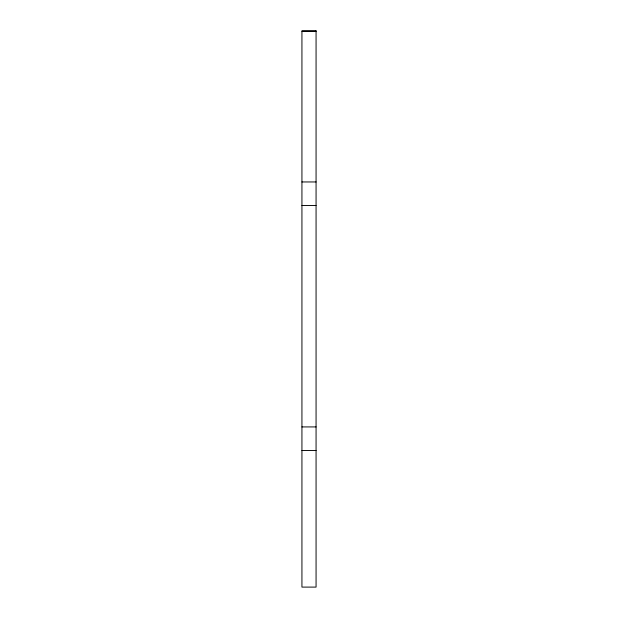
<?xml version="1.0" encoding="UTF-8"?>
<svg xmlns="http://www.w3.org/2000/svg" width="618" height="618" viewBox="0 0 618 618"><rect width="100%" height="100%" fill="white"/><g stroke="black" fill="none" stroke-linecap="round" stroke-linejoin="round"><path stroke-width="0.93" d="M301.932 31.201L316.068 31.201M301.932 181.955L316.068 181.955M301.932 205.508L316.068 205.508M301.932 426.922L316.068 426.922M301.932 450.483L316.068 450.483M316.068 30.9L301.932 30.9L301.932 587.1L316.068 587.1L316.068 30.9"/></g></svg>
